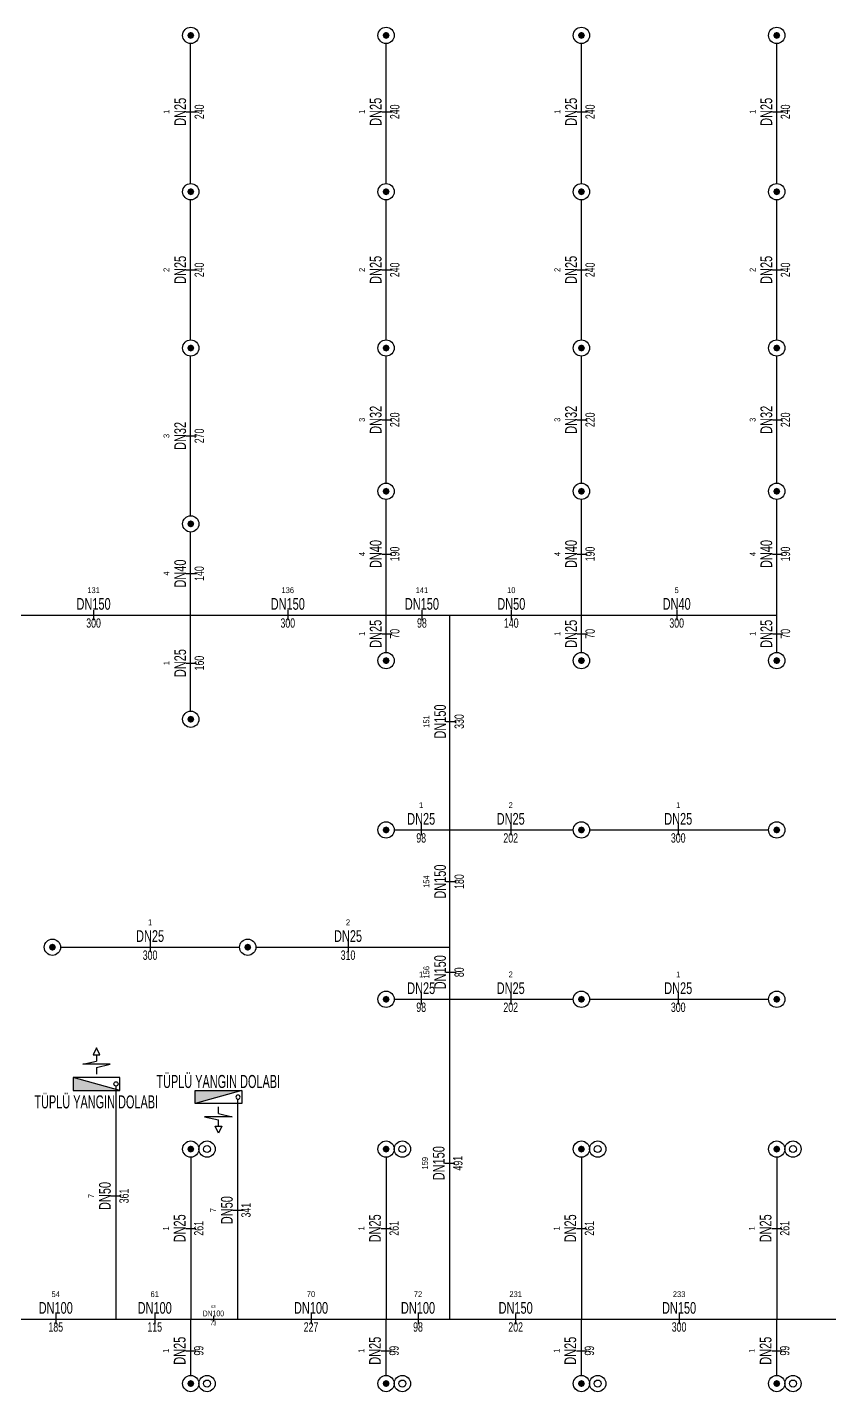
# Model space of a CAD drawing. Header units: centimetres. Extents: x 394264 to 551709, y 50011 to 59011.
# Drawn here: x 453599 to 454831, y 54590 to 56685 of the extents above; entities that cross this region are included whole.
import ezdxf
from ezdxf.enums import TextEntityAlignment as Align

# ---------------------------------------------------------------- set-up
doc = ezdxf.new("R2010")
doc.units = ezdxf.units.CM
doc.layers.get('0').update_dxf_attribs({"lineweight": 9})
for name, color, linetype in [('-M-YNGN-BORUID', 7, 'Continuous'), ('-M-YNGN-BORUUZUN', 7, 'Continuous'), ('-M-YNGN-BORUYUK', 7, 'Continuous'), ('-M-YNGN-FHC', 1, 'Continuous'), ('-M-YNGN-SPR-YUK', 7, 'Continuous'), ('-M-YNGN-ZON3-CAP-', 7, 'Continuous'), ('-M-YNGN-ZON3-SPR-', 7, 'Continuous')]:
    doc.layers.add(name, color=color, linetype=linetype)
doc.layers.add('-M-YNGN-SPR-CAPCIZGI', color=188, linetype='Continuous', plot=False)
doc.layers.add('-M-YNGN-ZON3', color=6, linetype='SP', lineweight=30)
doc.layers.add('0-MEK-YNG-YAZI', color=71, linetype='Continuous', lineweight=35)
doc.styles.add('CIZGI', font='tahoma.ttf', dxfattribs={"width": 0.8, "oblique": 20})
doc.styles.add('HCAD', font='HCAD.SHX', dxfattribs={"width": 0.8, "height": 0.2})
doc.styles.add('PIPESIZE', font='hcad.shx', dxfattribs={"width": 0.8})
doc.styles.add('SPR-NOT', font='romans.shx')
doc.styles.add('YAZI', font='arial.ttf', dxfattribs={"width": 0.6, "height": 40})
doc.linetypes.add('SP', pattern='A,2,-0.1,["SP",CIZGI,S=0.14,R=0.2,X=0,Y=-0.07],-0.255', length=2.355)

# ---------------------------------------------------------------- blocks, each defined once
blk = doc.blocks.new('SPRYD01')
at = {"layer": '-M-YNGN-FHC', "linetype": 'Continuous'}
blk.add_line((0, 0), (0, 0), dxfattribs=at)
at = {"color": 0, "linetype": 'ByBlock'}
for p, q in [((10, 6), (-10, -66)), ((-30.1, -8.8), (-30.1, -51.2)), ((-25.1, -30), (-30.1, -8.8)), ((-44.8, -25), (-55.5, -30)), ((-55.5, -30), (-44.8, -35)), ((-44.8, -35), (-44.8, -25)), ((-44.8, -30), (-35.1, -30)), ((-30.1, -51.2), (-35.1, -30)), ((-25.1, -30), (-15, -30))]:
    blk.add_line(p, q, dxfattribs=at)
blk.add_lwpolyline([(-10, -66), (10, -66), (10, 6), (-10, 6)], close=True, dxfattribs=at)
at = {"color": 1, "linetype": 'ByBlock'}
blk.add_lwpolyline([(10, 6), (-10, -66), (10, -66)], close=True, dxfattribs=at)
at = {"color": 0, "linetype": 'ByBlock'}
blk.add_circle((0, 0), 3.25, dxfattribs=at)
at = {"color": 1, "linetype": 'ByBlock'}
blk.add_solid([(10, 6), (-10, -66), (10, -66)], dxfattribs=at)
at = {"layer": '-M-YNGN-SPR-YUK', "style": 'SPR-NOT', "width": 0.5, "flags": 9}
for tag, p in [('YUK', (0, 17.8)), ('CAP', (0, 14.4)), ('TIP', (0.2, 10.8))]:
    blk.add_attdef(tag, text='', height=2.5, dxfattribs=at).set_placement(p, align=Align.MIDDLE_CENTER)
blk = doc.blocks.new('SPRKL100')
at = {"layer": '-M-YNGN-SPR-CAPCIZGI'}
blk.add_line((0, 0.43), (0, -0.43), dxfattribs=at)
at = {"layer": '-M-YNGN-BORUID', "color": 0, "style": 'HCAD', "width": 0.8, "flags": 1}
blk.add_attdef('DIC', text='', height=0.4, dxfattribs=at).set_placement((0, -1.69), align=Align.CENTER)
at = {"layer": '-M-YNGN-BORUUZUN', "color": 0, "style": 'HCAD', "width": 0.7}
blk.add_attdef('BOY', text='', height=0.8, dxfattribs=at).set_placement((0, -1.08), align=Align.CENTER)
at = {"layer": '-M-YNGN-BORUYUK', "color": 6, "style": 'PIPESIZE', "width": 0.8}
blk.add_attdef('YUK', text='', height=0.5, dxfattribs=at).set_placement((0, 1.87), align=Align.CENTER)
at = {"color": 0, "style": 'PIPESIZE', "width": 0.7}
blk.add_attdef('CAP', text='', height=1, dxfattribs=at).set_placement((0, 0.45), align=Align.CENTER)
blk = doc.blocks.new('SP-C-UP-12')
at = {"ltscale": 10}
blk.add_line((0, 0), (0, 0), dxfattribs=at)
at = {"color": 1, "linetype": 'Continuous'}
blk.add_circle((0, 0), 12.5, dxfattribs=at)
at = {"ltscale": 10}
for points in [[(-5.4, 0), (-3.8, 3.8), (-3.8, -3.8), (0, 5.4)], [(-3.8, -3.8), (0, 5.4), (0, -5.4), (3.8, 3.8)], [(0, -5.4), (3.8, 3.8), (3.8, -3.8), (5.4, 0)]]:
    blk.add_solid(points, dxfattribs=at)
at = {"layer": '-M-YNGN-SPR-YUK', "style": 'SPR-NOT', "width": 0.5, "flags": 9}
for tag, p in [('YUK', (0, 17.8)), ('CAP', (0, 14.4)), ('TIP', (0.2, 10.8))]:
    blk.add_attdef(tag, text='', height=2.5, dxfattribs=at).set_placement(p, align=Align.MIDDLE_CENTER)
blk = doc.blocks.new('SP-C-PU-12')
at = {"ltscale": 10}
blk.add_line((0, 0), (0, 0), dxfattribs=at)
at = {"color": 1, "linetype": 'Continuous'}
for centre in [(0, 0), (25, 0)]:
    blk.add_circle(centre, 12.5, dxfattribs=at)
at = {"ltscale": 10}
blk.add_circle((25, 0), 5.37, dxfattribs=at)
for points in [[(-5.4, 0), (-3.8, 3.8), (-3.8, -3.8), (0, 5.4)], [(-3.8, -3.8), (0, 5.4), (0, -5.4), (3.8, 3.8)], [(0, -5.4), (3.8, 3.8), (3.8, -3.8), (5.4, 0)]]:
    blk.add_solid(points, dxfattribs=at)
at = {"layer": '-M-YNGN-SPR-YUK', "style": 'SPR-NOT', "width": 0.5, "flags": 9}
for tag, p in [('YUK', (0, 17.8)), ('CAP', (0, 14.4)), ('TIP', (0.2, 10.8))]:
    blk.add_attdef(tag, text='', height=2.5, dxfattribs=at).set_placement(p, align=Align.MIDDLE_CENTER)
blk = doc.blocks.new('A$C69E72E1E')
at = {"layer": '-M-YNGN-ZON3', "ltscale": 50}
for p, q in [((453849.5, 56445.1), (453849.5, 56660.1)), ((454149.7, 56445.1), (454149.7, 56660.1)), ((454449.7, 56445.1), (454449.7, 56660.1)), ((454749.7, 56445.1), (454749.7, 56660.1)), ((453849.5, 56205.1), (453849.5, 56420.1)), ((454149.7, 56205.1), (454149.7, 56420.1)), ((454449.7, 56205.1), (454449.7, 56420.1)), ((454749.7, 56205.1), (454749.7, 56420.1)), ((453849.5, 55935.1), (453849.5, 56180.1)), ((454149.7, 55985.1), (454149.7, 56180.1)), ((454449.7, 55985.1), (454449.7, 56180.1)), ((454749.7, 55985.1), (454749.7, 56180.1)), ((454149.7, 55782.6), (454149.7, 55960.1)), ((454449.7, 55782.6), (454449.7, 55960.1)), ((454749.7, 55782.6), (454749.7, 55960.1)), ((453849.5, 55782.6), (453849.5, 55910.1)), ((453549.5, 55782.6), (453849.5, 55782.6)), ((453849.5, 55635.1), (453849.5, 55782.6)), ((453849.5, 55782.6), (454149.7, 55782.6)), ((454149.7, 55725.1), (454149.7, 55782.6)), ((454149.7, 55782.6), (454247.6, 55782.6)), ((454247.6, 55452.6), (454247.6, 55782.6)), ((454247.6, 55782.6), (454449.7, 55782.6)), ((454449.7, 55782.6), (454749.7, 55782.6)), ((454449.7, 55725.1), (454449.7, 55782.6)), ((454749.7, 55725.1), (454749.7, 55782.6)), ((454162.2, 55452.6), (454247.6, 55452.6)), ((454247.6, 55452.6), (454437.2, 55452.6)), ((454247.6, 55272.6), (454247.6, 55452.6)), ((454462.2, 55452.6), (454737.2, 55452.6)), ((453649.7, 55272.6), (453924.7, 55272.6)), ((453949.7, 55272.6), (454247.6, 55272.6)), ((454247.6, 55192.6), (454247.6, 55272.6)), ((454162.2, 55192.6), (454247.6, 55192.6)), ((454247.6, 54701.7), (454247.6, 55192.6)), ((454247.6, 55192.6), (454437.2, 55192.6)), ((454462.2, 55192.6), (454737.2, 55192.6)), ((453734.9, 54701.7), (453734.9, 55059.4)), ((453922.2, 54701.7), (453922.2, 55039.2)), ((453849.7, 54950.1), (453849.7, 54701.7)), ((454149.7, 54950.1), (454149.7, 54701.7)), ((454449.7, 54950.1), (454449.7, 54701.7)), ((454749.7, 54950.1), (454749.7, 54701.7)), ((453549.7, 54701.7), (453734.9, 54701.7)), ((453734.9, 54701.7), (453849.7, 54701.7)), ((453849.7, 54701.7), (453922.2, 54701.7)), ((453849.7, 54615.1), (453849.7, 54701.7)), ((453922.2, 54701.7), (454149.7, 54701.7)), ((454149.7, 54701.7), (454247.6, 54701.7)), ((454149.7, 54615.1), (454149.7, 54701.7)), ((454247.6, 54701.7), (454449.7, 54701.7)), ((454449.7, 54701.7), (454749.7, 54701.7)), ((454449.7, 54615.1), (454449.7, 54701.7)), ((454749.7, 54701.7), (455049.7, 54701.7)), ((454749.7, 54615.1), (454749.7, 54701.7))]:
    blk.add_line(p, q, dxfattribs=at)
at = {"layer": '-M-YNGN-ZON3-CAP-', "xscale": 18, "yscale": 18, "zscale": 18}
for p, rotation, values in [((453850.5, 56555.3), 89.99999999999999, {'YUK': '1', 'CAP': 'DN25', 'BOY': '240'}), ((454150.8, 56555.3), 89.99999999999999, {'YUK': '1', 'CAP': 'DN25', 'BOY': '240'}), ((454450.8, 56555.3), 89.99999999999999, {'YUK': '1', 'CAP': 'DN25', 'BOY': '240'}), ((454750.8, 56555.3), 89.99999999999999, {'YUK': '1', 'CAP': 'DN25', 'BOY': '240'}), ((453850.5, 56312.6), 89.99999999999999, {'YUK': '2', 'CAP': 'DN25', 'BOY': '240'}), ((454150.8, 56312.6), 89.99999999999999, {'YUK': '2', 'CAP': 'DN25', 'BOY': '240'}), ((454450.8, 56312.6), 89.99999999999999, {'YUK': '2', 'CAP': 'DN25', 'BOY': '240'}), ((454750.8, 56312.6), 89.99999999999999, {'YUK': '2', 'CAP': 'DN25', 'BOY': '240'}), ((454150.8, 56082.4), 89.99999999999999, {'YUK': '3', 'CAP': 'DN32', 'BOY': '220'}), ((454450.8, 56082.4), 89.99999999999999, {'YUK': '3', 'CAP': 'DN32', 'BOY': '220'}), ((454750.8, 56082.4), 89.99999999999999, {'YUK': '3', 'CAP': 'DN32', 'BOY': '220'}), ((453850.5, 56057.6), 89.99999999999999, {'YUK': '3', 'CAP': 'DN32', 'BOY': '270'}), ((454150.8, 55876.3), 89.99999999999999, {'YUK': '4', 'CAP': 'DN40', 'BOY': '190'}), ((454450.8, 55876.3), 89.99999999999999, {'YUK': '4', 'CAP': 'DN40', 'BOY': '190'}), ((454750.8, 55876.3), 89.99999999999999, {'YUK': '4', 'CAP': 'DN40', 'BOY': '190'}), ((453850.5, 55846.3), 89.99999999999999, {'YUK': '4', 'CAP': 'DN40', 'BOY': '140'}), ((453700.4, 55782.6), 359.9999999999999, {'YUK': '131', 'CAP': 'DN150', 'BOY': '300'}), ((453998.7, 55782.6), 359.9999999999999, {'YUK': '136', 'CAP': 'DN150', 'BOY': '300'}), ((454204.7, 55782.6), 359.9999999999999, {'YUK': '141', 'CAP': 'DN150', 'BOY': '98'}), ((454342, 55782.6), 359.9999999999999, {'YUK': '10', 'CAP': 'DN50', 'BOY': '140'}), ((454596, 55782.6), 359.9999999999999, {'YUK': '5', 'CAP': 'DN40', 'BOY': '300'}), ((454150.8, 55753.8), 89.99999999999999, {'YUK': '1', 'CAP': 'DN25', 'BOY': '70'}), ((454450.8, 55753.8), 89.99999999999999, {'YUK': '1', 'CAP': 'DN25', 'BOY': '70'}), ((454750.8, 55753.8), 89.99999999999999, {'YUK': '1', 'CAP': 'DN25', 'BOY': '70'}), ((453850.5, 55708.8), 89.99999999999999, {'YUK': '1', 'CAP': 'DN25', 'BOY': '160'}), ((454249.7, 55619.1), 89.99999999999993, {'YUK': '151', 'CAP': 'DN150', 'BOY': '330'}), ((454203.6, 55452.6), 359.9999999999999, {'YUK': '1', 'CAP': 'DN25', 'BOY': '98'}), ((454341.1, 55452.6), 359.9999999999999, {'YUK': '2', 'CAP': 'DN25', 'BOY': '202'}), ((454598.4, 55452.6), 359.9999999999999, {'YUK': '1', 'CAP': 'DN25', 'BOY': '300'}), ((454249.7, 55373.3), 89.99999999999993, {'YUK': '154', 'CAP': 'DN150', 'BOY': '180'}), ((453787.2, 55272.6), 359.9999999999999, {'YUK': '1', 'CAP': 'DN25', 'BOY': '300'}), ((454091.2, 55272.6), 359.9999999999999, {'YUK': '2', 'CAP': 'DN25', 'BOY': '310'}), ((454249.7, 55234.1), 89.99999999999993, {'YUK': '156', 'CAP': 'DN150', 'BOY': '80'}), ((454203.6, 55192.6), 359.9999999999999, {'YUK': '1', 'CAP': 'DN25', 'BOY': '98'}), ((454341.1, 55192.6), 359.9999999999999, {'YUK': '2', 'CAP': 'DN25', 'BOY': '202'}), ((454598.4, 55192.6), 359.9999999999999, {'YUK': '1', 'CAP': 'DN25', 'BOY': '300'}), ((454247.6, 54940.9), 90, {'YUK': '159', 'CAP': 'DN150', 'BOY': '491'}), ((453734.9, 54890.6), 90, {'YUK': '7', 'CAP': 'DN50', 'BOY': '361'}), ((453922.2, 54868.8), 90, {'YUK': '7', 'CAP': 'DN50', 'BOY': '341'}), ((453849.7, 54840.9), 90, {'YUK': '1', 'CAP': 'DN25', 'BOY': '261'}), ((454149.7, 54840.9), 90, {'YUK': '1', 'CAP': 'DN25', 'BOY': '261'}), ((454449.7, 54840.9), 90, {'YUK': '1', 'CAP': 'DN25', 'BOY': '261'}), ((454749.7, 54840.9), 90, {'YUK': '1', 'CAP': 'DN25', 'BOY': '261'}), ((453849.7, 54653), 90, {'YUK': '1', 'CAP': 'DN25', 'BOY': '99'}), ((454149.7, 54653), 90, {'YUK': '1', 'CAP': 'DN25', 'BOY': '99'}), ((454449.7, 54653), 90, {'YUK': '1', 'CAP': 'DN25', 'BOY': '99'}), ((454749.7, 54653), 90, {'YUK': '1', 'CAP': 'DN25', 'BOY': '99'})]:
    blk.add_blockref('SPRKL100', p, dxfattribs=dict(at, rotation=rotation)).add_auto_attribs(values)
at = {"layer": '-M-YNGN-ZON3-CAP-'}
for p, xscale, yscale, zscale, values in [((453642.3, 54701.7), 18, 18, 18, {'YUK': '54', 'CAP': 'DN100', 'BOY': '185'}), ((453794.3, 54701.7), 18, 18, 18, {'YUK': '61', 'CAP': 'DN100', 'BOY': '115'}), ((454034.4, 54701.7), 18, 18, 18, {'YUK': '70', 'CAP': 'DN100', 'BOY': '227'}), ((454198.7, 54701.7), 18, 18, 18, {'YUK': '72', 'CAP': 'DN100', 'BOY': '98'}), ((454348.7, 54701.7), 18, 18, 18, {'YUK': '231', 'CAP': 'DN150', 'BOY': '202'}), ((454599.7, 54701.7), 18, 18, 18, {'YUK': '233', 'CAP': 'DN150', 'BOY': '300'}), ((453884.4, 54701.7), 9, 9, 9, {'YUK': '63', 'CAP': 'DN100', 'BOY': '73'})]:
    blk.add_blockref('SPRKL100', p, dxfattribs=dict(at, xscale=xscale, yscale=yscale, zscale=zscale)).add_auto_attribs(values)
at = {"layer": '-M-YNGN-ZON3-SPR-'}
for p in [(453849.7, 56672.6), (454149.7, 56672.6), (454449.7, 56672.6), (454749.7, 56672.6), (453849.7, 56432.6), (454149.7, 56432.6), (454449.7, 56432.6), (454749.7, 56432.6), (453849.7, 56192.6), (454149.7, 56192.6), (454449.7, 56192.6), (454749.7, 56192.6), (454149.7, 55972.6), (454449.7, 55972.6), (454749.7, 55972.6), (453849.7, 55922.6), (454149.7, 55712.6), (454449.7, 55712.6), (454749.7, 55712.6), (453849.7, 55622.6), (454149.7, 55452.6), (454449.7, 55452.6), (454749.7, 55452.6), (453637.2, 55272.6), (453937.2, 55272.6), (454149.7, 55192.6), (454449.7, 55192.6), (454749.7, 55192.6)]:
    blk.add_blockref('SP-C-UP-12', p, dxfattribs=at)
at = {"layer": '-M-YNGN-ZON3-SPR-', "color": 3}
for p in [(453849.7, 54962.6), (454149.7, 54962.6), (454449.7, 54962.6), (454749.7, 54962.6), (453849.7, 54602.6), (454149.7, 54602.6), (454449.7, 54602.6), (454749.7, 54602.6)]:
    blk.add_blockref('SP-C-PU-12', p, dxfattribs=at)

msp = doc.modelspace()

# ---------------------------------------------------------------- block references
at = {"layer": '-M-YNGN-FHC', "linetype": 'Continuous', "rotation": 270}
msp.add_blockref('SPRYD01', (453734.9, 55062.7), dxfattribs=at)
at = {"layer": '-M-YNGN-FHC', "linetype": 'Continuous', "xscale": -1, "rotation": 270}
msp.add_blockref('SPRYD01', (453922.2, 55042.4), dxfattribs=at)
at = {"layer": '-M-YNGN-ZON3', "ltscale": 50}
msp.add_blockref('A$C69E72E1E', (0, 0), dxfattribs=at)

# ---------------------------------------------------------------- texts
at = {"layer": '0-MEK-YNG-YAZI', "color": 61, "style": 'YAZI', "width": 0.6}
for p in [(453796.9, 55056.4), (453609.5, 55025.1)]:
    msp.add_text('TÜPLÜ YANGIN DOLABI', height=20, dxfattribs=at).set_placement(p)

doc.saveas('drawing.dxf')
